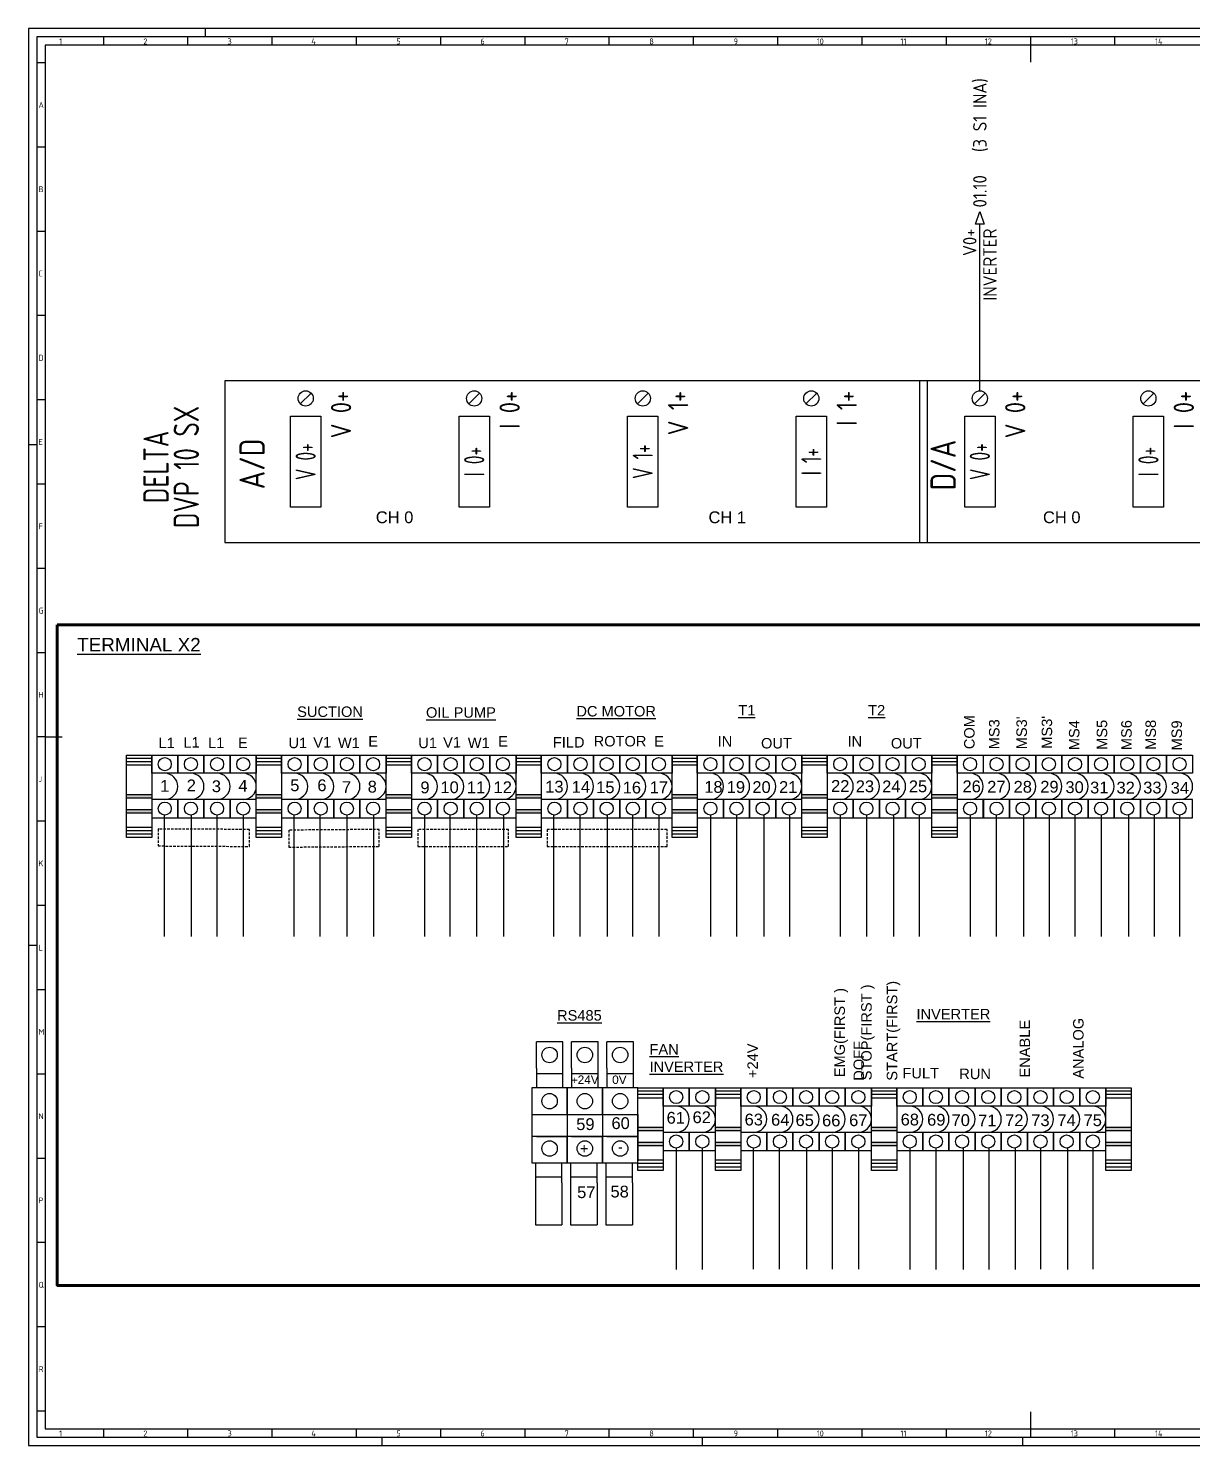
# Model space of a CAD drawing. Header units: millimetres. Extents: x 0 to 1189, y 5 to 846.
# Drawn here: x 0 to 691, y 5 to 846 of the extents above; entities that cross this region are included whole.
import ezdxf
from ezdxf.enums import TextEntityAlignment as Align

# ---------------------------------------------------------------- set-up
doc = ezdxf.new("R2010")
doc.units = ezdxf.units.MM
doc.header["$LTSCALE"] = 12
doc.linetypes.add('HIDDEN2', pattern=[0.1875, 0.125, -0.0625])
for name, color, linetype in [('035', 5, 'Continuous'), ('07', 7, 'Continuous'), ('DESC', 1, 'Continuous'), ('LOCBOX', 92, 'HIDDEN2'), ('MISC', 2, 'Continuous'), ('RED_2.5mm^2', 1, 'Continuous'), ('SYMS', 7, 'Continuous'), ('TAGS', 51, 'Continuous'), ('TERMS', 4, 'Continuous'), ('WIREREF', 61, 'Continuous'), ('XREF', 7, 'Continuous')]:
    doc.layers.add(name, color=color, linetype=linetype)
doc.styles.add('ISO Proportional', font='isocp.shx')
doc.styles.add('WD_IEC', font='ISOCP2.shx', dxfattribs={"width": 0.9, "height": 4})

# ---------------------------------------------------------------- blocks, each defined once
blk = doc.blocks.new('IEC_border_a0')
at = {"layer": '035', "color": 0}
for p, q in [((0, 841), (0, 0)), ((1189, 841), (0, 841)), ((44.5, 836), (44.5, 831)), ((94.5, 836), (94.5, 831)), ((105, 841), (105, 836)), ((144.5, 836), (144.5, 831)), ((194.5, 836), (194.5, 831)), ((244.5, 836), (244.5, 831)), ((294.5, 836), (294.5, 831)), ((344.5, 836), (344.5, 831)), ((394.5, 836), (394.5, 831)), ((444.5, 836), (444.5, 831)), ((494.5, 836), (494.5, 831)), ((544.5, 836), (544.5, 831)), ((594.5, 836), (594.5, 831)), ((644.5, 836), (644.5, 831)), ((9.98, 820.54), (5, 820.54)), ((9.98, 770.54), (5, 770.54)), ((9.98, 720.54), (5, 720.54)), ((9.98, 670.54), (5, 670.54)), ((9.98, 620.54), (5, 620.54)), ((0, 594), (5, 594)), ((10, 570.5), (5.02, 570.5)), ((10, 520.5), (5, 520.5)), ((10, 470.5), (5.02, 470.5)), ((10, 420.5), (5.02, 420.5)), ((10, 370.5), (5.02, 370.5)), ((10, 320.5), (5.02, 320.5)), ((0, 297), (5, 297)), ((10.02, 270.46), (5.03, 270.46)), ((10.02, 220.46), (5.03, 220.46)), ((10.02, 170.46), (5.03, 170.46)), ((10.02, 120.46), (5.03, 120.46)), ((10.02, 70.46), (5.03, 70.46)), ((10.03, 20.42), (5.05, 20.42)), ((44.5, 10), (44.5, 5)), ((94.5, 10), (94.5, 5)), ((144.5, 10), (144.5, 5)), ((194.5, 10), (194.5, 5)), ((244.5, 10), (244.5, 5)), ((294.5, 10), (294.5, 5)), ((344.5, 10), (344.5, 5)), ((394.5, 10), (394.5, 5)), ((444.5, 10), (444.5, 5)), ((494.5, 10), (494.5, 5)), ((544.5, 10), (544.5, 5)), ((594.5, 10), (594.5, 5)), ((644.5, 10), (644.5, 5)), ((0, 0), (1189, 0)), ((210, 0), (210, 5)), ((400, 0), (400, 5)), ((590, 0), (590, 5))]:
    blk.add_line(p, q, dxfattribs=at)
blk.add_lwpolyline([(10, 10), (1179, 10), (1179, 831), (10, 831)], close=True, dxfattribs=at)
at = {"layer": '07', "color": 0}
for p, q in [((594.5, 831), (594.5, 821)), ((10, 420.5), (20, 420.5)), ((594.5, 20), (594.5, 10))]:
    blk.add_line(p, q, dxfattribs=at)
blk.add_lwpolyline([(5, 5), (1184, 5), (1184, 836), (5, 836)], close=True, dxfattribs=at)
at = {"layer": '035', "color": 0, "style": 'ISO Proportional'}
for s, p in [('1', (18.31, 831.5)), ('2', (68.23, 831.5)), ('3', (118.18, 831.5)), ('4', (167.88, 831.5)), ('5', (218.34, 831.5)), ('6', (268.19, 831.5)), ('7', (318.17, 831.5)), ('8', (368.42, 831.5)), ('9', (418.46, 831.5)), ('10', (467.72, 831.5)), ('11', (517.49, 831.5)), ('12', (567.49, 831.5)), ('13', (618.42, 831.5)), ('14', (668.46, 831.5)), ('A', (6, 793.79)), ('B', (6, 743.79)), ('C', (6, 693.79)), ('D', (6, 643.79)), ('E', (6.02, 593.75)), ('F', (6.02, 543.75)), ('G', (6.02, 493.75)), ('H', (6.02, 443.75)), ('J', (6.02, 393.75)), ('K', (6.02, 343.75)), ('L', (6.03, 293.72)), ('M', (6.03, 243.72)), ('N', (6.03, 193.72)), ('P', (6.03, 143.72)), ('Q', (6.03, 93.72)), ('R', (6.05, 43.68)), ('1', (18.31, 5.5)), ('2', (68.23, 5.5)), ('3', (118.18, 5.5)), ('4', (167.88, 5.5)), ('5', (218.34, 5.5)), ('6', (268.19, 5.5)), ('7', (318.17, 5.5)), ('8', (368.42, 5.5)), ('9', (418.46, 5.5)), ('10', (467.72, 5.5)), ('11', (517.49, 5.5)), ('12', (567.49, 5.5)), ('13', (618.42, 5.5)), ('14', (668.46, 5.5))]:
    blk.add_text(s, height=3.5, dxfattribs=at).set_placement(p)
blk = doc.blocks.new('PLCIO_1B87')
for p, q in [((364.12, 48), (364.12, -48)), ((368.66, 48), (368.66, -48)), ((836, 48), (836, -48))]:
    blk.add_line(p, q)
at = {"layer": 'SYMS'}
for p, q in [((-48, 48), (-48, -48)), ((836, 48), (-48, 48)), ((-3.18, 34.32), (3.18, 40.68)), ((96.82, 34.32), (103.18, 40.68)), ((196.82, 34.32), (203.18, 40.68)), ((296.82, 34.32), (303.18, 40.68)), ((396.82, 34.32), (403.18, 40.68)), ((496.82, 34.32), (503.18, 40.68)), ((596.82, 34.32), (603.18, 40.68)), ((696.82, 34.32), (703.18, 40.68)), ((796.82, 34.32), (803.18, 40.68)), ((-9, -27), (-9, 27)), ((-9, 27), (9, 27)), ((9, 27), (9, -27)), ((91, -27), (91, 27)), ((91, 27), (109, 27)), ((109, 27), (109, -27)), ((191, -27), (191, 27)), ((191, 27), (209, 27)), ((209, 27), (209, -27)), ((291, -27), (291, 27)), ((291, 27), (309, 27)), ((309, 27), (309, -27)), ((391, -27), (391, 27)), ((391, 27), (409, 27)), ((409, 27), (409, -27)), ((491, -27), (491, 27)), ((491, 27), (509, 27)), ((509, 27), (509, -27)), ((591, -27), (591, 27)), ((591, 27), (609, 27)), ((609, 27), (609, -27)), ((691, -27), (691, 27)), ((691, 27), (709, 27)), ((709, 27), (709, -27)), ((791, -27), (791, 27)), ((791, 27), (809, 27)), ((809, 27), (809, -27)), ((9, -27), (-9, -27)), ((109, -27), (91, -27)), ((209, -27), (191, -27)), ((309, -27), (291, -27)), ((409, -27), (391, -27)), ((509, -27), (491, -27)), ((609, -27), (591, -27)), ((709, -27), (691, -27)), ((809, -27), (791, -27)), ((-48, -48), (836, -48))]:
    blk.add_line(p, q, dxfattribs=at)
for centre in [(0, 37.5), (100, 37.5), (200, 37.5), (300, 37.5), (400, 37.5), (500, 37.5), (600, 37.5), (700, 37.5), (800, 37.5)]:
    blk.add_circle(centre, 4.5, dxfattribs=at)
at = {"layer": 'SYMS', "style": 'WD_IEC', "width": 0.9}
for tag, p in [('TERMDESC02', (106.25, 60)), ('TERMDESC03', (206.25, 60)), ('TERMDESC04', (306.25, 60)), ('TERMDESC05', (406.25, 60)), ('TERMDESC06', (506.25, 60)), ('TERMDESC08', (706.25, 60)), ('TERMDESC09', (806.25, 60)), ('TERMDESC01', (6.25, 60)), ('TERMDESC07', (606.25, 60))]:
    blk.add_attdef(tag, text='', height=12, rotation=90, dxfattribs=at).set_placement(p, align=Align.TOP_LEFT)
at = {"layer": 'SYMS', "style": 'WD_IEC', "width": 0.9, "flags": 1}
for tag, p in [('X2TERM01', (0, 42)), ('X2TERM02', (100, 42)), ('X2TERM03', (200, 42)), ('X2TERM04', (300, 42)), ('X2TERM05', (400, 42)), ('X2TERM06', (500, 42)), ('X2TERM07', (600, 42)), ('X2TERM08', (700, 42)), ('X2TERM09', (800, 42))]:
    blk.add_attdef(tag, text='', height=1.92, rotation=90, dxfattribs=at).set_placement(p, align=Align.RIGHT)
at = {"layer": 'SYMS', "style": 'WD_IEC', "width": 0.9}
for tag, p in [('TERM01', (15, 42)), ('TERM02', (115, 42)), ('TERM03', (215, 42)), ('TERM04', (315, 42)), ('TERM05', (415, 42)), ('TERM06', (515, 42)), ('TERM07', (615, 42)), ('TERM08', (715, 42)), ('TERM09', (815, 42))]:
    blk.add_attdef(tag, text='', height=12, rotation=90, dxfattribs=at).set_placement(p, align=Align.TOP_RIGHT)
at = {"layer": 'SYMS', "style": 'WD_IEC'}
for tag, width, p in [('LINE1', 0.9, (-87, 0)), ('LINE2', 0.9, (-69, 0)), ('DESC', 0.9, (-50.84, 0)), ('INST', 0.8, (-159, 0)), ('LOC', 0.8, (-141, 0)), ('MFG', 0.8, (-123, 0)), ('CAT', 0.8, (-105, 0)), ('TAG', 0.9, (-30.87, 0))]:
    blk.add_attdef(tag, text='', height=15, rotation=90, dxfattribs=dict(at, width=width)).set_placement(p, align=Align.CENTER)
at = {"layer": 'SYMS', "style": 'WD_IEC', "width": 0.7}
for tag, p in [('TAGA02', (100, 0)), ('TAGA03', (200, 0)), ('TAGA04', (300, 0)), ('TAGA05', (400, 0)), ('TAGA06', (500, 0)), ('TAGA07', (600, 0)), ('TAGA08', (700, 0)), ('TAGA09', (800, 0)), ('TAGA01', (0, 0))]:
    blk.add_attdef(tag, text='', height=12, rotation=90, dxfattribs=at).set_placement(p, align=Align.MIDDLE_CENTER)
at = {"layer": 'SYMS', "linetype": 'Continuous', "style": 'WD_IEC', "width": 0.9, "flags": 9}
blk.add_attdef('ASSYCODE', text='', height=1.92, rotation=90, dxfattribs=at).set_placement((-102.85, -22.08), align=Align.CENTER)
at = {"layer": 'SYMS', "style": 'WD_IEC', "width": 0.9}
for tag, p in [('DESCA01', (-9, -111)), ('DESCB01', (9, -111)), ('DESCC01', (27, -111)), ('DESCD01', (45, -111)), ('DESCE01', (63, -111)), ('DESCA02', (91, -111)), ('DESCB02', (109, -111)), ('DESCC02', (127, -111)), ('DESCD02', (145, -111)), ('DESCE02', (163, -111)), ('DESCA03', (191, -111)), ('DESCB03', (209, -111)), ('DESCC03', (227, -111)), ('DESCD03', (245, -111)), ('DESCE03', (263, -111)), ('DESCA04', (291, -111)), ('DESCB04', (309, -111)), ('DESCC04', (327, -111)), ('DESCD04', (345, -111)), ('DESCE04', (363, -111)), ('DESCA05', (391, -111)), ('DESCB05', (409, -111)), ('DESCC05', (427, -111)), ('DESCD05', (445, -111)), ('DESCE05', (463, -111)), ('DESCA06', (491, -111)), ('DESCB06', (509, -111)), ('DESCC06', (527, -111)), ('DESCD06', (545, -111)), ('DESCE06', (563, -111)), ('DESCA07', (591, -111)), ('DESCB07', (609, -111)), ('DESCC07', (627, -111)), ('DESCD07', (645, -111)), ('DESCE07', (663, -111)), ('DESCA08', (691, -111)), ('DESCB08', (709, -111)), ('DESCC08', (727, -111)), ('DESCD08', (745, -111)), ('DESCE08', (763, -111)), ('DESCA09', (791, -111)), ('DESCB09', (809, -111)), ('DESCC09', (827, -111)), ('DESCD09', (845, -111)), ('DESCE09', (863, -111))]:
    blk.add_attdef(tag, text='', height=15, rotation=90, dxfattribs=at).set_placement(p, align=Align.RIGHT)
blk = doc.blocks.new('HA1S2')
blk.add_lwpolyline([(0, 3.75), (1.25, 0), (-1.25, 0)], close=True)
at = {"style": 'WD_IEC'}
blk.add_attdef('XREF', text='', height=2.5, rotation=90, dxfattribs=at).set_placement((0, 5), align=Align.MIDDLE_LEFT)
at = {"style": 'WD_IEC', "flags": 1}
blk.add_attdef('SIGCODE', text='', height=1, dxfattribs=at).set_placement((-2.5, 1.8), align=Align.RIGHT)
blk.add_attdef('X8TERM01', (0, 0), '', height=0.32, dxfattribs=at)
at = {"style": 'WD_IEC', "flags": 8}
blk.add_attdef('WIRENO', text='', height=2.5, rotation=90, dxfattribs=at).set_placement((-1, -1.25), align=Align.RIGHT)
at = {"style": 'WD_IEC'}
blk.add_attdef('DESC1', text='', height=2.5, rotation=90, dxfattribs=at).set_placement((1, -1.25), align=Align.TOP_RIGHT)
blk = doc.blocks.new('T')
for points in [[(0, 0), (10, 0), (10, -7), (0, -7)], [(10, -17), (0, -17), (0, -24), (10, -24)]]:
    blk.add_lwpolyline(points, close=True)
for centre in [(5, -3.5), (5, -20.5)]:
    blk.add_circle(centre, 2.5)
blk.add_arc((5, -12), 5, 270, 90)
blk = doc.blocks.new('GH')
at = {"layer": 'RED_2.5mm^2'}
h = blk.add_hatch(color=0, dxfattribs=at)
h.dxf.hatch_style = 1
h.paths.add_polyline_path([(0, -32.47), (0, -34.47), (15, -34.47), (15, -32.47)])
h.paths.add_polyline_path([(15, -25.57), (15, -23.57), (0, -23.57), (0, -25.57)])
at = {"layer": 'RED_2.5mm^2', "color": 0}
for p, q in [((15, -2), (0, -2)), ((15, -4), (0, -4)), ((15, -6), (0, -6)), ((15, -23.57), (0, -23.57)), ((15, -25.57), (0, -25.57)), ((15, -32.47), (0, -32.47)), ((15, -34.47), (0, -34.47)), ((15, -42.94), (0, -42.94)), ((15, -44.94), (0, -44.94)), ((15, -46.94), (0, -46.94))]:
    blk.add_line(p, q, dxfattribs=at)
blk.add_lwpolyline([(0, 0), (15, 0), (15, -48.94), (0, -48.94)], close=True, dxfattribs=at)
blk = doc.blocks.new('T3')
for p, q in [((2.62, 11.7), (2.62, 27.41)), ((18.32, 27.41), (2.62, 27.41)), ((18.32, 0.14), (18.32, 27.41)), ((2.62, 11.7), (2.62, 0.11)), ((2.62, 8.46), (18.32, 8.46)), ((0, -15.71), (0, -28.79)), ((20.94, -15.71), (20.94, -28.79)), ((2.62, -28.79), (20.94, -28.79)), ((20.94, -28.79), (20.94, -28.79)), ((20.94, -28.79), (20.94, -43.19)), ((2.03, -44.69), (2.03, -81.34)), ((17.74, -56.25), (17.74, -44.65)), ((17.74, -53), (2.03, -53)), ((17.74, -56.25), (17.74, -81.34)), ((2.03, -81.34), (17.74, -81.34))]:
    blk.add_line(p, q)
for points in [[(20.94, 0), (0, 0), (0, -15.71), (20.94, -15.71)], [(20.94, -28.79), (0, -28.79), (0, -44.5), (20.94, -44.5)]]:
    blk.add_lwpolyline(points, close=True)
for centre in [(10.47, 19.55), (10.47, -7.85), (10.47, -35.99)]:
    blk.add_circle(centre, 4.58)
blk.add_point((20.94, -35.99))

msp = doc.modelspace()

# ---------------------------------------------------------------- linework, layer by layer
at = {"lineweight": 100}
msp.add_lwpolyline([(17.14, 491.91), (1168.29, 491.91), (1168.29, 100.01), (17.14, 100.01)], close=True, dxfattribs=at)
at = {"layer": 'LOCBOX', "color": 0}
for points in [[(131.16, 370.57), (76.95, 370.85), (76.95, 360.78), (131.16, 360.49)], [(208.22, 370.58), (154.5, 370.18), (154.5, 360.1), (208.22, 360.51)], [(284.91, 370.58), (231.09, 370.58), (231.09, 360.51), (284.91, 360.51)], [(378.94, 370.58), (307.77, 370.58), (307.77, 360.51), (378.94, 360.51)]]:
    msp.add_lwpolyline(points, close=True, dxfattribs=at)
at = {"layer": 'RED_2.5mm^2'}
for p, q in [((564.55, 630.84), (564.55, 729.66)), ((80.84, 307.11), (80.84, 379.08)), ((96.64, 379.08), (96.64, 307.11)), ((111.79, 379.08), (111.79, 307.11)), ((127.54, 379.07), (127.54, 307.11)), ((157.44, 379.11), (157.44, 307.11)), ((173, 379.1), (173, 307.11)), ((188.99, 379.07), (188.99, 307.11)), ((204.82, 379.08), (204.82, 307.11)), ((235.07, 379.07), (235.07, 307.11)), ((250.09, 379.1), (250.09, 307.11)), ((265.89, 379.08), (265.89, 307.11)), ((281.87, 379.08), (281.87, 307.11)), ((311.66, 379.1), (311.66, 307.11)), ((327.18, 379.1), (327.18, 307.11)), ((343.33, 379.08), (343.33, 307.11)), ((358.55, 379.07), (358.55, 307.11)), ((374.15, 379.07), (374.15, 307.11)), ((404.66, 379.07), (404.66, 307.09)), ((420.18, 379.07), (420.18, 307.09)), ((436.32, 379.05), (436.32, 307.09)), ((451.55, 379.05), (451.55, 307.09)), ((481.72, 379.07), (481.72, 307.09)), ((497.23, 379.07), (497.23, 307.09)), ((513.38, 379.05), (513.38, 307.09)), ((528.6, 379.05), (528.6, 307.09)), ((558.77, 379.07), (558.77, 307.09)), ((574.28, 379.07), (574.28, 307.09)), ((590.43, 379.05), (590.43, 307.09)), ((605.66, 379.05), (605.66, 307.09)), ((620.99, 379.07), (620.99, 307.09)), ((636.5, 379.07), (636.5, 307.09)), ((652.65, 379.05), (652.65, 307.09)), ((667.87, 379.05), (667.87, 307.09)), ((683.04, 379.07), (683.04, 307.09)), ((384.36, 181.53), (384.36, 109.55)), ((399.88, 181.53), (399.88, 109.55)), ((429.96, 181.56), (429.96, 109.58)), ((445.47, 181.56), (445.47, 109.58)), ((461.62, 181.54), (461.62, 109.58)), ((476.84, 181.54), (476.84, 109.58)), ((492.45, 181.53), (492.45, 109.58)), ((522.96, 181.53), (522.96, 109.55)), ((538.47, 181.53), (538.47, 109.55)), ((554.62, 181.52), (554.62, 109.55)), ((569.84, 181.51), (569.84, 109.55)), ((585.45, 181.51), (585.45, 109.55)), ((600.52, 181.53), (600.52, 109.58)), ((616.47, 181.51), (616.47, 109.55)), ((631.55, 181.53), (631.55, 109.58))]:
    msp.add_line(p, q, dxfattribs=at)

# ---------------------------------------------------------------- block references
for name, p in [('IEC_border_a0', (0, 4.94)), ('T3', (298.78, 217.22)), ('T3', (319.72, 217.22)), ('T3', (340.66, 217.22))]:
    msp.add_blockref(name, p)
at = {"color": 0, "xscale": 1.551359768656993, "yscale": 1.551359768656993, "zscale": 1.551359768656993}
for p in [(73.17, 414.75), (88.69, 414.75), (104.2, 414.75), (119.72, 414.75), (150.23, 414.75), (165.74, 414.75), (181.26, 414.75), (196.77, 414.75), (227.28, 414.75), (242.8, 414.75), (258.31, 414.75), (273.82, 414.75), (304.34, 414.75), (319.85, 414.75), (335.36, 414.75), (350.88, 414.75), (366.39, 414.75), (396.91, 414.75), (412.42, 414.75), (427.93, 414.75), (443.45, 414.75), (473.96, 414.75), (489.47, 414.75), (504.99, 414.75), (520.5, 414.75), (551.01, 414.75), (566.69, 414.75), (582.2, 414.75), (597.72, 414.75), (613.23, 414.75), (628.74, 414.75), (644.26, 414.75), (659.77, 414.75), (675.29, 414.75), (376.6, 217.22), (392.12, 217.22), (422.63, 217.22), (438.15, 217.22), (453.66, 217.22), (469.17, 217.22), (484.69, 217.22), (515.2, 217.22), (530.71, 217.22), (546.23, 217.22), (561.74, 217.22), (577.25, 217.22), (592.77, 217.22), (608.28, 217.22), (623.8, 217.22)]:
    msp.add_blockref('T', p, dxfattribs=at)
at = {"layer": 'RED_2.5mm^2', "color": 0}
for p in [(58.17, 414.75), (135.23, 414.75), (212.28, 414.75), (289.34, 414.75), (381.91, 414.75), (458.96, 414.75), (536.01, 414.75), (361.6, 217.22), (407.63, 217.22), (500.2, 217.22), (639.31, 217.22)]:
    msp.add_blockref('GH', p, dxfattribs=at)
at = {"layer": 'SYMS'}
ref = msp.add_blockref('HA1S2', (564.55, 729.66), dxfattribs=dict(at, xscale=2, yscale=2, zscale=2))
ref.add_attrib('XREF', '01.10   (3 S1 INA)', dxfattribs={"layer": 'XREF', "height": 8, "rotation": 90, "style": 'WD_IEC'}).set_placement((564.55, 739.66), align=Align.MIDDLE_LEFT)
ref.add_attrib('DESC1', 'INVERTER', dxfattribs={"layer": 'DESC', "height": 8, "rotation": 90, "style": 'WD_IEC'}).set_placement((566.55, 727.16), align=Align.TOP_RIGHT)
ref.add_attrib('WIRENO', 'V0+', dxfattribs={"layer": 'WIREREF', "height": 8, "rotation": 90, "style": 'WD_IEC', "flags": 8}).set_placement((562.55, 727.16), align=Align.RIGHT)
at = {"layer": 'SYMS', "color": 0}
ref = msp.add_blockref('PLCIO_1B87', (164.55, 588.84), dxfattribs=at)
ref.add_attrib('TERM01', 'V 0+', dxfattribs={"layer": 'TERMS', "height": 12, "rotation": 90, "style": 'WD_IEC', "width": 0.9}).set_placement((179.55, 630.84), align=Align.TOP_RIGHT)
ref.add_attrib('TAGA01', 'V 0+', dxfattribs={"layer": 'TAGS', "height": 12, "rotation": 90, "style": 'WD_IEC', "width": 0.7}).set_placement((164.55, 588.84), align=Align.MIDDLE_CENTER)
ref.add_attrib('LINE1', 'A/D', dxfattribs={"layer": 'MISC', "height": 15, "rotation": 90, "style": 'WD_IEC', "width": 0.9}).set_placement((140.23, 587.46), align=Align.CENTER)
ref.add_attrib('LINE2', 'D/A', dxfattribs={"layer": 'MISC', "height": 15, "rotation": 90, "style": 'WD_IEC', "width": 0.9}).set_placement((550.24, 586.77), align=Align.CENTER)
ref.add_attrib('CAT', 'DVP 10 SX', dxfattribs={"layer": 'MISC', "height": 15, "rotation": 90, "style": 'WD_IEC', "width": 0.8}).set_placement((101.23, 585.64), align=Align.CENTER)
ref.add_attrib('MFG', 'DELTA', dxfattribs={"layer": 'MISC', "height": 15, "rotation": 90, "style": 'WD_IEC', "width": 0.8}).set_placement((83.23, 585.64), align=Align.CENTER)
ref.add_attrib('TERM02', 'I 0+', dxfattribs={"layer": 'TERMS', "height": 12, "rotation": 90, "style": 'WD_IEC', "width": 0.9}).set_placement((279.55, 630.84), align=Align.TOP_RIGHT)
ref.add_attrib('TAGA02', 'I 0+', dxfattribs={"layer": 'TAGS', "height": 12, "rotation": 90, "style": 'WD_IEC', "width": 0.7}).set_placement((264.55, 588.84), align=Align.MIDDLE_CENTER)
ref.add_attrib('TERM03', 'V 1+', dxfattribs={"layer": 'TERMS', "height": 12, "rotation": 90, "style": 'WD_IEC', "width": 0.9}).set_placement((379.55, 630.84), align=Align.TOP_RIGHT)
ref.add_attrib('TAGA03', 'V 1+', dxfattribs={"layer": 'TAGS', "height": 12, "rotation": 90, "style": 'WD_IEC', "width": 0.7}).set_placement((364.55, 588.84), align=Align.MIDDLE_CENTER)
ref.add_attrib('TERM04', 'I 1+', dxfattribs={"layer": 'TERMS', "height": 12, "rotation": 90, "style": 'WD_IEC', "width": 0.9}).set_placement((479.55, 630.84), align=Align.TOP_RIGHT)
ref.add_attrib('TAGA04', 'I 1+', dxfattribs={"layer": 'TAGS', "height": 12, "rotation": 90, "style": 'WD_IEC', "width": 0.7}).set_placement((464.55, 588.84), align=Align.MIDDLE_CENTER)
ref.add_attrib('TERM05', 'V 0+', dxfattribs={"layer": 'TERMS', "height": 12, "rotation": 90, "style": 'WD_IEC', "width": 0.9}).set_placement((579.55, 630.84), align=Align.TOP_RIGHT)
ref.add_attrib('TAGA05', 'V 0+', dxfattribs={"layer": 'TAGS', "height": 12, "rotation": 90, "style": 'WD_IEC', "width": 0.7}).set_placement((564.55, 588.84), align=Align.MIDDLE_CENTER)
ref.add_attrib('TERM06', 'I 0+', dxfattribs={"layer": 'TERMS', "height": 12, "rotation": 90, "style": 'WD_IEC', "width": 0.9}).set_placement((679.55, 630.84), align=Align.TOP_RIGHT)
ref.add_attrib('TAGA06', 'I 0+', dxfattribs={"layer": 'TAGS', "height": 12, "rotation": 90, "style": 'WD_IEC', "width": 0.7}).set_placement((664.55, 588.84), align=Align.MIDDLE_CENTER)
ref.add_attrib('TERM07', 'V 1+', dxfattribs={"layer": 'TERMS', "height": 12, "rotation": 90, "style": 'WD_IEC', "width": 0.9}).set_placement((779.55, 630.84), align=Align.TOP_RIGHT)
ref.add_attrib('TAGA07', 'V 1+', dxfattribs={"layer": 'TAGS', "height": 12, "rotation": 90, "style": 'WD_IEC', "width": 0.7}).set_placement((764.55, 588.84), align=Align.MIDDLE_CENTER)
ref.add_attrib('TERM08', 'I 1+', dxfattribs={"layer": 'TERMS', "height": 12, "rotation": 90, "style": 'WD_IEC', "width": 0.9}).set_placement((879.55, 630.84), align=Align.TOP_RIGHT)
ref.add_attrib('TAGA08', 'I 1+', dxfattribs={"layer": 'TAGS', "height": 12, "rotation": 90, "style": 'WD_IEC', "width": 0.7}).set_placement((864.55, 588.84), align=Align.MIDDLE_CENTER)
ref.add_attrib('TERM09', 'COM', dxfattribs={"layer": 'TERMS', "height": 12, "rotation": 90, "style": 'WD_IEC', "width": 0.9}).set_placement((979.55, 630.84), align=Align.TOP_RIGHT)
ref.add_attrib('TAGA09', 'COM', dxfattribs={"layer": 'TAGS', "height": 12, "rotation": 90, "style": 'WD_IEC', "width": 0.7}).set_placement((964.55, 588.84), align=Align.MIDDLE_CENTER)

# ---------------------------------------------------------------- texts
at = {"color": 0, "attachment_point": 1}
for s, width, gutter_width, heights, insert, char_height in [('{\\fArial|b0|i0|c0|p34;CH 0}', 26.3226, 25, [0], (206.15, 559.32), 7), ('{\\fArial|b0|i0|c0|p34;CH 1}', 26.3226, 25, [0], (403.55, 559.32), 7), ('{\\fArial|b0|i0|c0|p34;CH 0}', 26.3226, 25, [0], (602, 559.32), 7), ('{\\fArial|b0|i0|c0|p34;\\LTERMINAL X2}', 94.3801, 54.3, [0], (28.98, 484.21), 8), ('{\\f@Arial Unicode MS|b0|i0|c0|p34;\\LSUCTION}', 96.418, 54.3, [0], (159.49, 443.55), 6.2054), ('{\\f@Arial Unicode MS|b0|i0|c0|p34;\\LOIL PUMP}', 99.32, 54.3, [0], (235.95, 443.09), 6.2054), ('{\\f@Arial Unicode MS|b0|i0|c0|p34;\\LDC MOTOR}', 96.418, 54.3, [0], (325.17, 443.83), 6.2054), ('\\pxqc;{\\fArial|b0|i0|c0|p34;\\LT1}', 94.3801, 54.3, [0], (379.08, 444.41), 6.2054), ('\\pxqc;{\\fArial|b0|i0|c0|p34;\\LT2}', 94.3801, 54.3, [0], (456.13, 444.41), 6.2054), ('{\\f@Arial Unicode MS|b0|i0|c0|p34;L1}', 68.3607, 54.3, [0], (77.26, 425.02), 6.2054), ('{\\f@Arial Unicode MS|b0|i0|c0|p34;L1}', 56.6336, 54.3, [0], (106.62, 425.09), 6.2054), ('{\\f@Arial Unicode MS|b0|i0|c0|p34;E}', 10.8523, 54.3, [0], (124.38, 425.11), 6.2054), ('{\\f@Arial Unicode MS|b0|i0|c0|p34;U1}', 68.3607, 54.3, [0], (154.32, 425.02), 6.2054), ('{\\f@Arial Unicode MS|b0|i0|c0|p34;W1}', 56.6336, 54.3, [0], (183.68, 425.09), 6.2054), ('{\\f@Arial Unicode MS|b0|i0|c0|p34;E}', 12.868, 54.3, [0], (201.69, 425.94), 6.2054), ('{\\f@Arial Unicode MS|b0|i0|c0|p34;U1}', 68.3607, 54.3, [0], (231.37, 425.02), 6.2054), ('{\\f@Arial Unicode MS|b0|i0|c0|p34;W1}', 56.6336, 54.3, [0], (260.73, 425.09), 6.2054), ('{\\f@Arial Unicode MS|b0|i0|c0|p34;E}', 12.868, 54.3, [0], (278.74, 425.94), 6.2054), ('{\\f@Arial Unicode MS|b0|i0|c0|p34;FILD}', 68.3607, 54.3, [0], (311.21, 425.38), 6.2054), ('{\\f@Arial Unicode MS|b0|i0|c0|p34;ROTOR}', 68.3607, 54.3, [0], (335.41, 426.05), 6.2054), ('{\\f@Arial Unicode MS|b0|i0|c0|p34;E}', 12.868, 54.3, [0], (371.31, 425.94), 6.2054), ('{\\f@Arial Unicode MS|b0|i0|c0|p34;IN}', 12.868, 54.3, [0], (408.97, 425.94), 6.2054), ('{\\f@Arial Unicode MS|b0|i0|c0|p34;OUT}', 12.868, 54.3, [0], (434.71, 424.84), 6.2054), ('{\\f@Arial Unicode MS|b0|i0|c0|p34;IN}', 12.868, 54.3, [0], (486.02, 425.94), 6.2054), ('{\\f@Arial Unicode MS|b0|i0|c0|p34;OUT}', 12.868, 54.3, [0], (511.76, 424.84), 6.2054), ('{\\f@Arial Unicode MS|b0|i0|c0|p34;1}', 68.3607, 54.3, [0], (78.21, 399.91), 7), ('{\\f@Arial Unicode MS|b0|i0|c0|p34;2}', 64.8527, 54.3, [0], (93.98, 400.23), 7), ('{\\f@Arial Unicode MS|b0|i0|c0|p34;3}', 68.3607, 54.3, [0], (108.87, 399.73), 7), ('{\\f@Arial Unicode MS|b0|i0|c0|p34;4}', 68.3607, 54.3, [6.26], (124.64, 400.01), 7), ('{\\f@Arial Unicode MS|b0|i0|c0|p34;5}', 68.3607, 54.3, [0], (155.39, 400.28), 7), ('{\\f@Arial Unicode MS|b0|i0|c0|p34;6}', 68.3607, 54.3, [0], (171.46, 400.3), 7), ('{\\f@Arial Unicode MS|b0|i0|c0|p34;7}', 68.3607, 54.3, [0], (186.08, 399.22), 7), ('{\\f@Arial Unicode MS|b0|i0|c0|p34;8}', 68.3607, 54.3, [0], (201.34, 399.46), 7), ('{\\f@Arial Unicode MS|b0|i0|c0|p34;9}', 68.3607, 54.3, [0], (232.62, 399.01), 7), ('{\\f@Arial Unicode MS|b0|i0|c0|p34;10}', 68.3607, 54.3, [0], (244.51, 399.12), 7), ('{\\f@Arial Unicode MS|b0|i0|c0|p34;11}', 68.3607, 54.3, [0], (260.19, 399.08), 7), ('{\\f@Arial Unicode MS|b0|i0|c0|p34;12}', 68.3607, 54.3, [0], (276.02, 399.11), 7), ('{\\f@Arial Unicode MS|b0|i0|c0|p34;13}', 51.9617, 54.3, [0], (306.67, 399.49), 7), ('{\\f@Arial Unicode MS|b0|i0|c0|p34;14}', 68.3607, 54.3, [0], (322.37, 399.33), 7), ('{\\f@Arial Unicode MS|b0|i0|c0|p34;15}', 68.3607, 54.3, [0], (336.91, 399.12), 7), ('{\\f@Arial Unicode MS|b0|i0|c0|p34;16}', 68.3607, 54.3, [0], (352.64, 398.94), 7), ('{\\f@Arial Unicode MS|b0|i0|c0|p34;17}', 68.3607, 54.3, [0], (368.68, 399.08), 7), ('{\\f@Arial Unicode MS|b0|i0|c0|p34;18}', 68.3607, 54.3, [0], (401.03, 399.31), 7), ('{\\f@Arial Unicode MS|b0|i0|c0|p34;19}', 68.3607, 54.3, [0], (414.36, 399.26), 7), ('{\\f@Arial Unicode MS|b0|i0|c0|p34;20}', 68.3607, 54.3, [0], (429.56, 399.21), 7), ('{\\f@Arial Unicode MS|b0|i0|c0|p34;21}', 68.3607, 54.3, [0], (445.39, 399.25), 7), ('{\\f@Arial Unicode MS|b0|i0|c0|p34;22}', 68.3607, 54.3, [0], (476.27, 399.89), 7), ('{\\f@Arial Unicode MS|b0|i0|c0|p34;23}', 68.3607, 54.3, [0], (490.91, 399.68), 7), ('{\\f@Arial Unicode MS|b0|i0|c0|p34;24}', 68.3607, 54.3, [0], (506.58, 399.63), 7), ('{\\f@Arial Unicode MS|b0|i0|c0|p34;25}', 68.3607, 54.3, [0], (522.41, 399.66), 7), ('{\\f@Arial Unicode MS|b0|i0|c0|p34;2\\f@Arial Unicode MS|b0|i0|c178|p34;6}', 68.3607, 54.3, [0], (554.25, 399.64), 7), ('{\\f@Arial Unicode MS|b0|i0|c0|p34;2\\f@Arial Unicode MS|b0|i0|c178|p34;7}', 68.3607, 54.3, [0], (568.88, 399.43), 7), ('{\\f@Arial Unicode MS|b0|i0|c0|p34;2\\f@Arial Unicode MS|b0|i0|c178|p34;8}', 68.3607, 54.3, [0], (584.56, 399.39), 7), ('{\\f@Arial Unicode MS|b0|i0|c0|p34;2\\f@Arial Unicode MS|b0|i0|c178|p34;9}', 68.3607, 54.3, [0], (600.39, 399.42), 7), ('{\\f@Arial Unicode MS|b0|i0|c178|p34;30}', 68.3607, 54.3, [0], (615.32, 399.17), 7), ('{\\f@Arial Unicode MS|b0|i0|c178|p34;31}', 68.3607, 54.3, [0], (629.96, 398.96), 7), ('{\\f@Arial Unicode MS|b0|i0|c178|p34;32}', 68.3607, 54.3, [0], (645.63, 398.91), 7), ('{\\f@Arial Unicode MS|b0|i0|c178|p34;33}', 68.3607, 54.3, [0], (661.47, 398.94), 7), ('{\\f@Arial Unicode MS|b0|i0|c178|p34;34}', 68.3607, 54.3, [4.85], (677.77, 398.77), 7), ('{\\fArial|b0|i0|c0|p34;\\LRS485}', 94.3801, 54.3, [0], (313.7, 263.36), 6.2054), ('{\\f@Arial Unicode MS|b0|i0|c0|p34;\\LINVERTER}', 96.418, 54.3, [0], (526.93, 264.09), 6.2054), ('{\\f@Arial Unicode MS|b0|i0|c0|p34;\\LFAN \\PINVERTER}', 96.418, 54.3, [0], (368.53, 243.22), 6.2054), ('{\\f@Arial Unicode MS|b0|i0|c0|p34;FULT}', 12.868, 54.3, [0], (518.63, 229.07), 6.2054), ('{\\f@Arial Unicode MS|b0|i0|c0|p34;RUN}', 12.868, 54.3, [0], (552.33, 228.64), 6.2054), ('{\\f@Arial Unicode MS|b0|i0|c0|p34;\\H0.9x;+\\H1.11111x;24V}', 68.3607, 54.3, [0], (322.27, 224.6), 5), ('{\\f@Arial Unicode MS|b0|i0|c0|p34;0V}', 68.3607, 54.3, [0], (346.39, 224.56), 5), ('{\\f@Arial Unicode MS|b0|i0|c178|p34;61}', 68.3607, 54.3, [0], (378.68, 202.98), 7), ('{\\f@Arial Unicode MS|b0|i0|c178|p34;62}', 68.3607, 54.3, [0], (394.09, 203.31), 7), ('{\\f@Arial Unicode MS|b0|i0|c178|p34;6\\f@Arial Unicode MS|b0|i0|c0|p34;3}', 51.9617, 54.3, [0], (424.97, 201.95), 7), ('{\\f@Arial Unicode MS|b0|i0|c178|p34;6\\f@Arial Unicode MS|b0|i0|c0|p34;4}', 68.3607, 54.3, [0], (440.67, 201.8), 7), ('{\\f@Arial Unicode MS|b0|i0|c178|p34;68}', 51.9617, 54.3, [0], (517.54, 201.95), 7), ('{\\f@Arial Unicode MS|b0|i0|c178|p34;69}', 68.3607, 54.3, [0], (533.24, 201.8), 7), ('{\\f@Arial Unicode MS|b0|i0|c178|p34;59}', 68.3607, 54.3, [0], (325.07, 199.21), 7), ('{\\f@Arial Unicode MS|b0|i0|c178|p34;60}', 68.3607, 54.3, [0], (345.98, 199.8), 7), ('{\\f@Arial Unicode MS|b0|i0|c178|p34;6\\f@Arial Unicode MS|b0|i0|c0|p34;5}', 68.3607, 54.3, [0], (455.2, 201.59), 7), ('{\\f@Arial Unicode MS|b0|i0|c178|p34;6\\f@Arial Unicode MS|b0|i0|c0|p34;6}', 68.3607, 54.3, [0], (470.93, 201.4), 7), ('{\\f@Arial Unicode MS|b0|i0|c178|p34;6\\f@Arial Unicode MS|b0|i0|c0|p34;7}', 68.3607, 54.3, [0], (486.98, 201.54), 7), ('{\\f@Arial Unicode MS|b0|i0|c178|p34;70}', 68.3607, 54.3, [0], (547.77, 201.59), 7), ('{\\f@Arial Unicode MS|b0|i0|c178|p34;71}', 68.3607, 54.3, [0], (563.5, 201.4), 7), ('{\\f@Arial Unicode MS|b0|i0|c178|p34;72}', 68.3607, 54.3, [0], (579.54, 201.54), 7), ('{\\f@Arial Unicode MS|b0|i0|c178|p34;73}', 68.3607, 54.3, [0], (595.06, 201.54), 7), ('{\\f@Arial Unicode MS|b0|i0|c178|p34;74}', 68.3607, 54.3, [0], (610.57, 201.54), 7), ('{\\f@Arial Unicode MS|b0|i0|c178|p34;75}', 68.3607, 54.3, [0], (626.09, 201.54), 7), ('{\\f@Arial Unicode MS|b0|i0|c178|p34;+}', 7.4073, 54.3, [0], (327.3, 184.39), 6.2054), ('{\\f@Arial Unicode MS|b0|i0|c178|p34;-}', 68.3607, 54.3, [0], (349.77, 185.35), 6.2054), ('{\\f@Arial Unicode MS|b0|i0|c178|p34;57}', 68.3607, 54.3, [0], (325.6, 158.84), 7), ('{\\f@Arial Unicode MS|b0|i0|c178|p34;58}', 68.3607, 54.3, [0], (345.4, 159.2), 7)]:
    msp.add_mtext_dynamic_manual_height_columns(s, width=width, gutter_width=gutter_width, heights=heights, dxfattribs=dict(at, insert=insert, char_height=char_height))
at = {"color": 0, "char_height": 6.2054, "attachment_point": 1}
for s, width, insert, rotation in [('{\\f@Arial Unicode MS|b0|i0|c0|p34;COM}', 12.868, (555.21, 418.22), 90), ("{\\f@Arial Unicode MS|b0|i0|c0|p34;MS3'}", 21.198, (601.22, 418.48), 90), ('{\\f@Arial Unicode MS|b0|i0|c0|p34;MS3}', 12.868, (569.96, 418.15), 90), ("{\\f@Arial Unicode MS|b0|i0|c0|p34;MS3'}", 21.198, (586.23, 418.15), 90), ('{\\f@Arial Unicode MS|b0|i0|c0|p34;MS\\f@Arial Unicode MS|b0|i0|c178|p34;4}', 12.868, (617.4, 417.63), 90), ('{\\f@Arial Unicode MS|b0|i0|c0|p34;MS\\f@Arial Unicode MS|b0|i0|c178|p34;5}', 12.868, (633.88, 417.81), 90), ('{\\f@Arial Unicode MS|b0|i0|c0|p34;MS\\f@Arial Unicode MS|b0|i0|c178|p34;6}', 12.868, (648.43, 417.63), 90), ('{\\f@Arial Unicode MS|b0|i0|c0|p34;MS\\f@Arial Unicode MS|b0|i0|c178|p34;8}', 12.868, (662.8, 417.81), 90), ('{\\f@Arial Unicode MS|b0|i0|c0|p34;MS\\f@Arial Unicode MS|b0|i0|c178|p34;9}', 12.868, (678.25, 417.46), 90), ('{\\f@Arial Unicode MS|b0|i0|c0|p34;L1}', 6.2054, (91.94, 425.24), 1.06199), ('{\\f@Arial Unicode MS|b0|i0|c0|p34;V1}', 6.2054, (168.99, 425.24), 1.06199), ('{\\f@Arial Unicode MS|b0|i0|c0|p34;V1}', 6.2054, (246.05, 425.24), 1.06199), ('{\\f@Arial Unicode MS|b0|i0|c0|p34;STOP(FIRST )}', 64.4605, (494.15, 221.76), 90), ('{\\f@Arial Unicode MS|b0|i0|c0|p34;START(FIRST)}', 58.7103, (509.34, 221.49), 90), ('{\\f@Arial Unicode MS|b0|i0|c0|p34;EMG(FIRST )}', 58.7103, (478.27, 223.54), 90), ('{\\f@Arial Unicode MS|b0|i0|c0|p34;ENABLE}', 40.0728, (588.08, 223.39), 90), ('{\\f@Arial Unicode MS|b0|i0|c0|p34;ANALOG}', 40.0728, (619.87, 222.67), 90), ('{\\f@Arial Unicode MS|b0|i0|c0|p34;DOFF}', 32.4784, (489.61, 221.49), 90), ('{\\f@Arial Unicode MS|b0|i0|c0|p34;+24V}', 12.868, (426.61, 223.09), 90)]:
    msp.add_mtext_dynamic_manual_height_columns(s, width=width, gutter_width=54.3, heights=[0], dxfattribs=dict(at, insert=insert, rotation=rotation))

doc.saveas('drawing.dxf')
